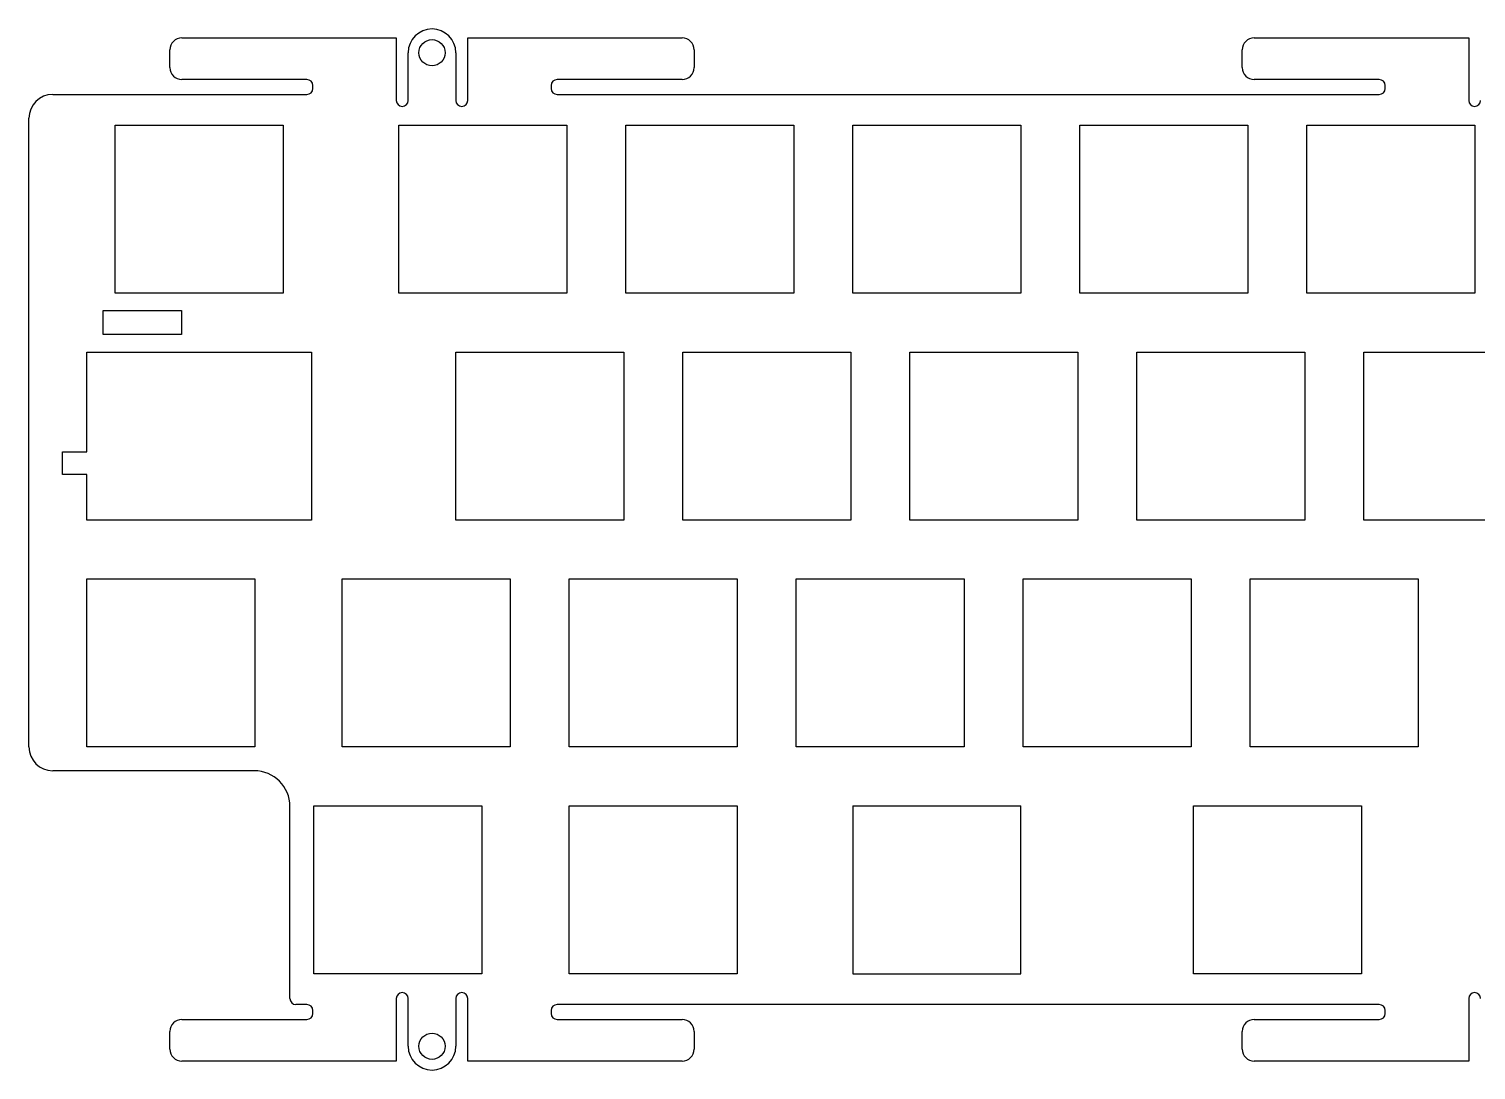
# Model space of a CAD drawing. Header units: millimetres. Extents: x -118 to 129, y -249 to -162.
# Drawn here: x -118.3 to 3.2, y -249.2 to -161.9 of the extents above; entities that cross this region are included whole.
import ezdxf

# ---------------------------------------------------------------- set-up
doc = ezdxf.new("R2010")
doc.units = ezdxf.units.MM
for name, color, linetype in [('Shape7481', 7, 'CONTINUOUS'), ('Shape7484', 7, 'CONTINUOUS'), ('Shape7523', 7, 'CONTINUOUS'), ('Shape7524', 7, 'CONTINUOUS'), ('Shape7525', 7, 'CONTINUOUS'), ('Shape7526', 7, 'CONTINUOUS'), ('Shape7527', 7, 'CONTINUOUS'), ('Shape7528', 7, 'CONTINUOUS'), ('Shape7529', 7, 'CONTINUOUS'), ('Shape7530', 7, 'CONTINUOUS'), ('Shape7531', 7, 'CONTINUOUS'), ('Shape7532', 7, 'CONTINUOUS'), ('Shape7533', 7, 'CONTINUOUS'), ('Shape7534', 7, 'CONTINUOUS'), ('Shape7535', 7, 'CONTINUOUS'), ('Shape7536', 7, 'CONTINUOUS'), ('Shape7537', 7, 'CONTINUOUS'), ('Shape7538', 7, 'CONTINUOUS'), ('Shape7539', 7, 'CONTINUOUS'), ('Shape7540', 7, 'CONTINUOUS'), ('Shape7541', 7, 'CONTINUOUS'), ('Shape7542', 7, 'CONTINUOUS'), ('Shape7543', 7, 'CONTINUOUS'), ('Shape7544', 7, 'CONTINUOUS'), ('Shape7545', 7, 'CONTINUOUS'), ('Shape7546', 7, 'CONTINUOUS'), ('Shape7547', 7, 'CONTINUOUS'), ('Shape7548', 7, 'CONTINUOUS'), ('Shape7549', 7, 'CONTINUOUS'), ('Shape7550', 7, 'CONTINUOUS'), ('Shape7551', 7, 'CONTINUOUS'), ('Shape7552', 7, 'CONTINUOUS'), ('Shape7553', 7, 'CONTINUOUS'), ('Shape7554', 7, 'CONTINUOUS'), ('Shape7555', 7, 'CONTINUOUS'), ('Shape7556', 7, 'CONTINUOUS'), ('Shape7557', 7, 'CONTINUOUS'), ('Shape7558', 7, 'CONTINUOUS'), ('Shape7559', 7, 'CONTINUOUS'), ('Shape7560', 7, 'CONTINUOUS'), ('Shape7561', 7, 'CONTINUOUS'), ('Shape7562', 7, 'CONTINUOUS'), ('Shape7563', 7, 'CONTINUOUS'), ('Shape7564', 7, 'CONTINUOUS'), ('Shape7565', 7, 'CONTINUOUS'), ('Shape7566', 7, 'CONTINUOUS'), ('Shape7567', 7, 'CONTINUOUS'), ('Shape7568', 7, 'CONTINUOUS'), ('Shape7569', 7, 'CONTINUOUS'), ('Shape7570', 7, 'CONTINUOUS'), ('Shape7571', 7, 'CONTINUOUS'), ('Shape7572', 7, 'CONTINUOUS'), ('Shape7573', 7, 'CONTINUOUS'), ('Shape7574', 7, 'CONTINUOUS'), ('Shape7575', 7, 'CONTINUOUS'), ('Shape7576', 7, 'CONTINUOUS'), ('Shape7577', 7, 'CONTINUOUS'), ('Shape7578', 7, 'CONTINUOUS'), ('Shape7579', 7, 'CONTINUOUS'), ('Shape7580', 7, 'CONTINUOUS'), ('Shape7581', 7, 'CONTINUOUS'), ('Shape7582', 7, 'CONTINUOUS'), ('Shape7583', 7, 'CONTINUOUS'), ('Shape7584', 7, 'CONTINUOUS'), ('Shape7585', 7, 'CONTINUOUS'), ('Shape7586', 7, 'CONTINUOUS'), ('Shape7587', 7, 'CONTINUOUS'), ('Shape7588', 7, 'CONTINUOUS'), ('Shape7589', 7, 'CONTINUOUS'), ('Shape7590', 7, 'CONTINUOUS'), ('Shape7591', 7, 'CONTINUOUS'), ('Shape7592', 7, 'CONTINUOUS'), ('Shape7593', 7, 'CONTINUOUS'), ('Shape7594', 7, 'CONTINUOUS'), ('Shape7595', 7, 'CONTINUOUS'), ('Shape7596', 7, 'CONTINUOUS'), ('Shape7597', 7, 'CONTINUOUS'), ('Shape7598', 7, 'CONTINUOUS'), ('Shape7599', 7, 'CONTINUOUS'), ('Shape7645', 7, 'CONTINUOUS'), ('Shape7646', 7, 'CONTINUOUS'), ('Shape7647', 7, 'CONTINUOUS'), ('Shape7648', 7, 'CONTINUOUS'), ('Shape7652', 7, 'CONTINUOUS'), ('Shape7653', 7, 'CONTINUOUS'), ('Shape7654', 7, 'CONTINUOUS'), ('Shape7663', 7, 'CONTINUOUS'), ('Shape7664', 7, 'CONTINUOUS'), ('Shape7665', 7, 'CONTINUOUS'), ('Shape7666', 7, 'CONTINUOUS'), ('Shape7667', 7, 'CONTINUOUS'), ('Shape7668', 7, 'CONTINUOUS'), ('Shape7669', 7, 'CONTINUOUS'), ('Shape7670', 7, 'CONTINUOUS'), ('Shape7671', 7, 'CONTINUOUS'), ('Shape7672', 7, 'CONTINUOUS'), ('Shape7673', 7, 'CONTINUOUS'), ('Shape7674', 7, 'CONTINUOUS'), ('Shape7675', 7, 'CONTINUOUS'), ('Shape7676', 7, 'CONTINUOUS'), ('Shape7677', 7, 'CONTINUOUS'), ('Shape7678', 7, 'CONTINUOUS'), ('Shape7719', 7, 'CONTINUOUS'), ('Shape7937', 7, 'CONTINUOUS'), ('Shape7938', 7, 'CONTINUOUS'), ('Shape7939', 7, 'CONTINUOUS'), ('Shape7940', 7, 'CONTINUOUS'), ('Shape7941', 7, 'CONTINUOUS'), ('Shape7942', 7, 'CONTINUOUS'), ('Shape7943', 7, 'CONTINUOUS'), ('Shape7944', 7, 'CONTINUOUS'), ('Shape7965', 7, 'CONTINUOUS'), ('Shape7966', 7, 'CONTINUOUS'), ('Shape7968', 7, 'CONTINUOUS'), ('Shape7969', 7, 'CONTINUOUS'), ('Shape7970', 7, 'CONTINUOUS'), ('Shape7971', 7, 'CONTINUOUS'), ('Shape7972', 7, 'CONTINUOUS'), ('Shape7973', 7, 'CONTINUOUS'), ('Shape7974', 7, 'CONTINUOUS'), ('Shape7975', 7, 'CONTINUOUS'), ('Shape7976', 7, 'CONTINUOUS'), ('Shape7977', 7, 'CONTINUOUS'), ('Shape7978', 7, 'CONTINUOUS'), ('Shape7979', 7, 'CONTINUOUS'), ('Shape7980', 7, 'CONTINUOUS'), ('Shape7981', 7, 'CONTINUOUS'), ('Shape7982', 7, 'CONTINUOUS'), ('Shape7983', 7, 'CONTINUOUS'), ('Shape7984', 7, 'CONTINUOUS'), ('Shape7985', 7, 'CONTINUOUS'), ('Shape7986', 7, 'CONTINUOUS'), ('Shape7987', 7, 'CONTINUOUS'), ('Shape7988', 7, 'CONTINUOUS'), ('Shape7989', 7, 'CONTINUOUS'), ('Shape7990', 7, 'CONTINUOUS'), ('Shape7991', 7, 'CONTINUOUS'), ('Shape7992', 7, 'CONTINUOUS'), ('Shape7993', 7, 'CONTINUOUS'), ('Shape7994', 7, 'CONTINUOUS'), ('Shape7995', 7, 'CONTINUOUS'), ('Shape7996', 7, 'CONTINUOUS'), ('Shape7997', 7, 'CONTINUOUS'), ('Shape7998', 7, 'CONTINUOUS'), ('Shape7999', 7, 'CONTINUOUS'), ('Shape8000', 7, 'CONTINUOUS'), ('Shape8021', 7, 'CONTINUOUS'), ('Shape8022', 7, 'CONTINUOUS'), ('Shape8023', 7, 'CONTINUOUS'), ('Shape8024', 7, 'CONTINUOUS'), ('Shape8025', 7, 'CONTINUOUS'), ('Shape8026', 7, 'CONTINUOUS'), ('Shape8027', 7, 'CONTINUOUS'), ('Shape8028', 7, 'CONTINUOUS'), ('Shape8029', 7, 'CONTINUOUS'), ('Shape8030', 7, 'CONTINUOUS'), ('Shape8031', 7, 'CONTINUOUS'), ('Shape8032', 7, 'CONTINUOUS'), ('Shape8033', 7, 'CONTINUOUS'), ('Shape8034', 7, 'CONTINUOUS'), ('Shape8035', 7, 'CONTINUOUS'), ('Shape8036', 7, 'CONTINUOUS'), ('Shape8061', 7, 'CONTINUOUS'), ('Shape8062', 7, 'CONTINUOUS'), ('Shape8063', 7, 'CONTINUOUS'), ('Shape8064', 7, 'CONTINUOUS'), ('Shape8120', 7, 'CONTINUOUS'), ('Shape8121', 7, 'CONTINUOUS'), ('Shape8122', 7, 'CONTINUOUS'), ('Shape8123', 7, 'CONTINUOUS'), ('Shape8124', 7, 'CONTINUOUS'), ('Shape8125', 7, 'CONTINUOUS'), ('Shape8126', 7, 'CONTINUOUS'), ('Shape8127', 7, 'CONTINUOUS')]:
    doc.layers.add(name, color=color, linetype=linetype)

msp = doc.modelspace()

# ---------------------------------------------------------------- linework, layer by layer
at = {"layer": 'Shape7481'}
msp.add_circle((-84.4456, -163.851), 1.1, dxfattribs=at)
at = {"layer": 'Shape7484'}
msp.add_circle((-84.4456, -247.25), 1.1, dxfattribs=at)
at = {"layer": 'Shape7523'}
msp.add_arc((3.05443, -243.25), 0.5, 0, 180, dxfattribs=at)
at = {"layer": 'Shape7524'}
msp.add_line((2.55443, -243.25), (2.55443, -248.5), dxfattribs=at)
at = {"layer": 'Shape7525'}
msp.add_line((2.55443, -248.5), (-15.4456, -248.5), dxfattribs=at)
at = {"layer": 'Shape7526'}
msp.add_arc((-15.4456, -247.5), 1, 180, -90, dxfattribs=at)
at = {"layer": 'Shape7527'}
msp.add_line((-16.4456, -247.5), (-16.4456, -246), dxfattribs=at)
at = {"layer": 'Shape7528'}
msp.add_arc((-15.4456, -246), 1, 90, 180, dxfattribs=at)
at = {"layer": 'Shape7529'}
msp.add_line((-15.4456, -245), (-4.94557, -245), dxfattribs=at)
at = {"layer": 'Shape7530'}
msp.add_arc((-4.94557, -244.5), 0.5, -90, 0, dxfattribs=at)
at = {"layer": 'Shape7531'}
msp.add_line((-4.44557, -244.5), (-4.44557, -244.251), dxfattribs=at)
at = {"layer": 'Shape7532'}
msp.add_arc((-4.94557, -244.251), 0.5, 0, 90, dxfattribs=at)
at = {"layer": 'Shape7533'}
msp.add_line((-4.94557, -243.751), (-73.9456, -243.751), dxfattribs=at)
at = {"layer": 'Shape7534'}
msp.add_arc((-73.9456, -244.251), 0.5, 90, 180, dxfattribs=at)
at = {"layer": 'Shape7535'}
msp.add_line((-74.4456, -244.251), (-74.4456, -244.5), dxfattribs=at)
at = {"layer": 'Shape7536'}
msp.add_arc((-73.9456, -244.5), 0.5, 180, -90, dxfattribs=at)
at = {"layer": 'Shape7537'}
msp.add_line((-73.9456, -245), (-63.4456, -245), dxfattribs=at)
at = {"layer": 'Shape7538'}
msp.add_arc((-63.4456, -246), 1, 0, 90, dxfattribs=at)
at = {"layer": 'Shape7539'}
msp.add_line((-62.4456, -246), (-62.4456, -247.5), dxfattribs=at)
at = {"layer": 'Shape7540'}
msp.add_arc((-63.4456, -247.5), 1, -90, 0, dxfattribs=at)
at = {"layer": 'Shape7541'}
msp.add_line((-63.4456, -248.5), (-81.4456, -248.5), dxfattribs=at)
at = {"layer": 'Shape7542'}
msp.add_line((-81.4456, -248.5), (-81.4456, -243.25), dxfattribs=at)
at = {"layer": 'Shape7543'}
msp.add_arc((-81.9456, -243.25), 0.5, 0, 180, dxfattribs=at)
at = {"layer": 'Shape7544'}
msp.add_line((-82.4456, -243.25), (-82.4456, -247.25), dxfattribs=at)
at = {"layer": 'Shape7545'}
msp.add_arc((-84.4456, -247.25), 2, 180, 0, dxfattribs=at)
at = {"layer": 'Shape7546'}
msp.add_line((-86.4456, -247.25), (-86.4456, -243.25), dxfattribs=at)
at = {"layer": 'Shape7547'}
msp.add_arc((-86.9456, -243.25), 0.5, 0, 180, dxfattribs=at)
at = {"layer": 'Shape7548'}
msp.add_line((-87.4456, -243.25), (-87.4456, -248.5), dxfattribs=at)
at = {"layer": 'Shape7549'}
msp.add_line((-87.4456, -248.5), (-105.446, -248.5), dxfattribs=at)
at = {"layer": 'Shape7550'}
msp.add_arc((-105.446, -247.5), 1, 180, -90, dxfattribs=at)
at = {"layer": 'Shape7551'}
msp.add_line((-106.446, -247.5), (-106.446, -246), dxfattribs=at)
at = {"layer": 'Shape7552'}
msp.add_arc((-105.446, -246), 1, 90, 180, dxfattribs=at)
at = {"layer": 'Shape7553'}
msp.add_line((-105.446, -245), (-94.9456, -245), dxfattribs=at)
at = {"layer": 'Shape7554'}
msp.add_arc((-94.9456, -244.5), 0.5, -90, 0, dxfattribs=at)
at = {"layer": 'Shape7555'}
msp.add_line((-94.4456, -244.5), (-94.4456, -244.251), dxfattribs=at)
at = {"layer": 'Shape7556'}
msp.add_arc((-94.9456, -244.251), 0.5, 0, 90, dxfattribs=at)
at = {"layer": 'Shape7557'}
msp.add_line((-94.9456, -243.751), (-95.8643, -243.751), dxfattribs=at)
at = {"layer": 'Shape7558'}
msp.add_arc((-95.8643, -243.251), 0.5, 180, -90, dxfattribs=at)
at = {"layer": 'Shape7559'}
msp.add_line((-96.3643, -243.251), (-96.3643, -227.126), dxfattribs=at)
at = {"layer": 'Shape7560'}
msp.add_arc((-99.3643, -227.126), 3, 0, 90, dxfattribs=at)
at = {"layer": 'Shape7561'}
msp.add_line((-99.3643, -224.126), (-116.271, -224.126), dxfattribs=at)
at = {"layer": 'Shape7562'}
msp.add_arc((-116.271, -222.126), 2, 180, -90, dxfattribs=at)
at = {"layer": 'Shape7563'}
msp.add_line((-118.271, -222.126), (-118.271, -169.351), dxfattribs=at)
at = {"layer": 'Shape7564'}
msp.add_arc((-116.271, -169.351), 2, 90, 180, dxfattribs=at)
at = {"layer": 'Shape7565'}
msp.add_line((-116.271, -167.351), (-94.9456, -167.351), dxfattribs=at)
at = {"layer": 'Shape7566'}
msp.add_arc((-94.9456, -166.851), 0.5, -90, 0, dxfattribs=at)
at = {"layer": 'Shape7567'}
msp.add_line((-94.4456, -166.851), (-94.4456, -166.601), dxfattribs=at)
at = {"layer": 'Shape7568'}
msp.add_arc((-94.9456, -166.601), 0.5, 0, 90, dxfattribs=at)
at = {"layer": 'Shape7569'}
msp.add_line((-94.9456, -166.101), (-105.446, -166.101), dxfattribs=at)
at = {"layer": 'Shape7570'}
msp.add_arc((-105.446, -165.101), 1, 180, -90, dxfattribs=at)
at = {"layer": 'Shape7571'}
msp.add_line((-106.446, -165.101), (-106.446, -163.601), dxfattribs=at)
at = {"layer": 'Shape7572'}
msp.add_arc((-105.446, -163.601), 1, 90, 180, dxfattribs=at)
at = {"layer": 'Shape7573'}
msp.add_line((-105.446, -162.601), (-87.4456, -162.601), dxfattribs=at)
at = {"layer": 'Shape7574'}
msp.add_line((-87.4456, -162.601), (-87.4456, -167.851), dxfattribs=at)
at = {"layer": 'Shape7575'}
msp.add_arc((-86.9456, -167.851), 0.5, 180, 0, dxfattribs=at)
at = {"layer": 'Shape7576'}
msp.add_line((-86.4456, -167.851), (-86.4456, -163.851), dxfattribs=at)
at = {"layer": 'Shape7577'}
msp.add_arc((-84.4456, -163.851), 2, 0, 180, dxfattribs=at)
at = {"layer": 'Shape7578'}
msp.add_line((-82.4456, -163.851), (-82.4456, -167.851), dxfattribs=at)
at = {"layer": 'Shape7579'}
msp.add_arc((-81.9456, -167.851), 0.5, 180, 0, dxfattribs=at)
at = {"layer": 'Shape7580'}
msp.add_line((-81.4456, -167.851), (-81.4456, -162.601), dxfattribs=at)
at = {"layer": 'Shape7581'}
msp.add_line((-81.4456, -162.601), (-63.4456, -162.601), dxfattribs=at)
at = {"layer": 'Shape7582'}
msp.add_arc((-63.4456, -163.601), 1, 0, 90, dxfattribs=at)
at = {"layer": 'Shape7583'}
msp.add_line((-62.4456, -163.601), (-62.4456, -165.101), dxfattribs=at)
at = {"layer": 'Shape7584'}
msp.add_arc((-63.4456, -165.101), 1, -90, 0, dxfattribs=at)
at = {"layer": 'Shape7585'}
msp.add_line((-63.4456, -166.101), (-73.9456, -166.101), dxfattribs=at)
at = {"layer": 'Shape7586'}
msp.add_arc((-73.9456, -166.601), 0.5, 90, 180, dxfattribs=at)
at = {"layer": 'Shape7587'}
msp.add_line((-74.4456, -166.601), (-74.4456, -166.851), dxfattribs=at)
at = {"layer": 'Shape7588'}
msp.add_arc((-73.9456, -166.851), 0.5, 180, -90, dxfattribs=at)
at = {"layer": 'Shape7589'}
msp.add_line((-73.9456, -167.351), (-4.94557, -167.351), dxfattribs=at)
at = {"layer": 'Shape7590'}
msp.add_arc((-4.94557, -166.851), 0.5, -90, 0, dxfattribs=at)
at = {"layer": 'Shape7591'}
msp.add_line((-4.44557, -166.851), (-4.44557, -166.601), dxfattribs=at)
at = {"layer": 'Shape7592'}
msp.add_arc((-4.94557, -166.601), 0.5, 0, 90, dxfattribs=at)
at = {"layer": 'Shape7593'}
msp.add_line((-4.94557, -166.101), (-15.4456, -166.101), dxfattribs=at)
at = {"layer": 'Shape7594'}
msp.add_arc((-15.4456, -165.101), 1, 180, -90, dxfattribs=at)
at = {"layer": 'Shape7595'}
msp.add_line((-16.4456, -165.101), (-16.4456, -163.601), dxfattribs=at)
at = {"layer": 'Shape7596'}
msp.add_arc((-15.4456, -163.601), 1, 90, 180, dxfattribs=at)
at = {"layer": 'Shape7597'}
msp.add_line((-15.4456, -162.601), (2.55443, -162.601), dxfattribs=at)
at = {"layer": 'Shape7598'}
msp.add_line((2.55443, -162.601), (2.55443, -167.851), dxfattribs=at)
at = {"layer": 'Shape7599'}
msp.add_arc((3.05443, -167.851), 0.5, 180, 0, dxfattribs=at)
at = {"layer": 'Shape7645'}
msp.add_line((-105.458, -185.5), (-105.458, -187.5), dxfattribs=at)
at = {"layer": 'Shape7646'}
msp.add_line((-105.458, -187.5), (-112.034, -187.5), dxfattribs=at)
at = {"layer": 'Shape7647'}
msp.add_line((-112.034, -187.5), (-112.034, -185.5), dxfattribs=at)
at = {"layer": 'Shape7648'}
msp.add_line((-112.034, -185.5), (-105.458, -185.5), dxfattribs=at)
at = {"layer": 'Shape7652'}
msp.add_line((-49.1206, -227.076), (-49.1206, -241.176), dxfattribs=at)
at = {"layer": 'Shape7653'}
msp.add_line((-49.1206, -241.176), (-35.0206, -241.176), dxfattribs=at)
at = {"layer": 'Shape7654'}
msp.add_line((-35.0206, -241.176), (-35.0206, -227.076), dxfattribs=at)
at = {"layer": 'Shape7663'}
msp.add_line((-72.9331, -241.176), (-72.9331, -227.076), dxfattribs=at)
at = {"layer": 'Shape7664'}
msp.add_line((-72.9331, -227.076), (-58.8331, -227.076), dxfattribs=at)
at = {"layer": 'Shape7665'}
msp.add_line((-58.8331, -227.076), (-58.8331, -241.176), dxfattribs=at)
at = {"layer": 'Shape7666'}
msp.add_line((-58.8331, -241.176), (-72.9331, -241.176), dxfattribs=at)
at = {"layer": 'Shape7667'}
msp.add_line((-94.3643, -227.076), (-80.2644, -227.076), dxfattribs=at)
at = {"layer": 'Shape7668'}
msp.add_line((-80.2644, -227.076), (-80.2644, -241.176), dxfattribs=at)
at = {"layer": 'Shape7669'}
msp.add_line((-80.2644, -241.176), (-94.3643, -241.176), dxfattribs=at)
at = {"layer": 'Shape7670'}
msp.add_line((-94.3643, -241.176), (-94.3643, -227.076), dxfattribs=at)
at = {"layer": 'Shape7671'}
msp.add_line((-111.033, -169.926), (-96.9331, -169.926), dxfattribs=at)
at = {"layer": 'Shape7672'}
msp.add_line((-96.9331, -169.926), (-96.9331, -184.026), dxfattribs=at)
at = {"layer": 'Shape7673'}
msp.add_line((-96.9331, -184.026), (-111.033, -184.026), dxfattribs=at)
at = {"layer": 'Shape7674'}
msp.add_line((-111.033, -184.026), (-111.033, -169.926), dxfattribs=at)
at = {"layer": 'Shape7675'}
msp.add_line((-20.5456, -227.076), (-6.44557, -227.076), dxfattribs=at)
at = {"layer": 'Shape7676'}
msp.add_line((-6.44557, -227.076), (-6.44557, -241.176), dxfattribs=at)
at = {"layer": 'Shape7677'}
msp.add_line((-6.44557, -241.176), (-20.5456, -241.176), dxfattribs=at)
at = {"layer": 'Shape7678'}
msp.add_line((-20.5456, -241.176), (-20.5456, -227.076), dxfattribs=at)
at = {"layer": 'Shape7719'}
msp.add_line((-49.1206, -227.076), (-35.0206, -227.076), dxfattribs=at)
at = {"layer": 'Shape7937'}
msp.add_line((-113.414, -197.344), (-113.414, -188.976), dxfattribs=at)
at = {"layer": 'Shape7938'}
msp.add_line((-113.414, -188.976), (-94.5518, -188.976), dxfattribs=at)
at = {"layer": 'Shape7939'}
msp.add_line((-94.5518, -188.976), (-94.5518, -203.076), dxfattribs=at)
at = {"layer": 'Shape7940'}
msp.add_line((-94.5518, -203.076), (-113.414, -203.076), dxfattribs=at)
at = {"layer": 'Shape7941'}
msp.add_line((-113.414, -203.076), (-113.414, -199.244), dxfattribs=at)
at = {"layer": 'Shape7942'}
msp.add_line((-113.414, -199.244), (-115.453, -199.244), dxfattribs=at)
at = {"layer": 'Shape7943'}
msp.add_line((-115.453, -199.244), (-115.453, -197.344), dxfattribs=at)
at = {"layer": 'Shape7944'}
msp.add_line((-115.453, -197.344), (-113.414, -197.344), dxfattribs=at)
at = {"layer": 'Shape7965'}
msp.add_line((-6.25857, -203.076), (-6.25857, -188.976), dxfattribs=at)
at = {"layer": 'Shape7966'}
msp.add_line((-6.25857, -188.976), (7.84243, -188.976), dxfattribs=at)
at = {"layer": 'Shape7968'}
msp.add_line((7.84243, -203.076), (-6.25857, -203.076), dxfattribs=at)
at = {"layer": 'Shape7969'}
msp.add_line((-25.3086, -188.976), (-11.2086, -188.976), dxfattribs=at)
at = {"layer": 'Shape7970'}
msp.add_line((-11.2086, -188.976), (-11.2086, -203.076), dxfattribs=at)
at = {"layer": 'Shape7971'}
msp.add_line((-11.2086, -203.076), (-25.3086, -203.076), dxfattribs=at)
at = {"layer": 'Shape7972'}
msp.add_line((-25.3086, -203.076), (-25.3086, -188.976), dxfattribs=at)
at = {"layer": 'Shape7973'}
msp.add_line((-44.3581, -203.076), (-44.3581, -188.976), dxfattribs=at)
at = {"layer": 'Shape7974'}
msp.add_line((-44.3581, -188.976), (-30.2586, -188.976), dxfattribs=at)
at = {"layer": 'Shape7975'}
msp.add_line((-30.2586, -188.976), (-30.2586, -203.076), dxfattribs=at)
at = {"layer": 'Shape7976'}
msp.add_line((-30.2586, -203.076), (-44.3581, -203.076), dxfattribs=at)
at = {"layer": 'Shape7977'}
msp.add_line((-63.4081, -203.076), (-63.4081, -188.976), dxfattribs=at)
at = {"layer": 'Shape7978'}
msp.add_line((-63.4081, -188.976), (-49.3081, -188.976), dxfattribs=at)
at = {"layer": 'Shape7979'}
msp.add_line((-49.3081, -188.976), (-49.3081, -203.076), dxfattribs=at)
at = {"layer": 'Shape7980'}
msp.add_line((-49.3081, -203.076), (-63.4081, -203.076), dxfattribs=at)
at = {"layer": 'Shape7981'}
msp.add_line((-82.4581, -203.076), (-82.4581, -188.976), dxfattribs=at)
at = {"layer": 'Shape7982'}
msp.add_line((-82.4581, -188.976), (-68.3581, -188.976), dxfattribs=at)
at = {"layer": 'Shape7983'}
msp.add_line((-68.3581, -188.976), (-68.3581, -203.076), dxfattribs=at)
at = {"layer": 'Shape7984'}
msp.add_line((-68.3581, -203.076), (-82.4581, -203.076), dxfattribs=at)
at = {"layer": 'Shape7985'}
msp.add_line((-87.2206, -169.926), (-73.1206, -169.926), dxfattribs=at)
at = {"layer": 'Shape7986'}
msp.add_line((-73.1206, -169.926), (-73.1206, -184.026), dxfattribs=at)
at = {"layer": 'Shape7987'}
msp.add_line((-73.1206, -184.026), (-87.2206, -184.026), dxfattribs=at)
at = {"layer": 'Shape7988'}
msp.add_line((-87.2206, -184.026), (-87.2206, -169.926), dxfattribs=at)
at = {"layer": 'Shape7989'}
msp.add_line((-68.1706, -169.926), (-54.0706, -169.926), dxfattribs=at)
at = {"layer": 'Shape7990'}
msp.add_line((-54.0706, -169.926), (-54.0706, -184.026), dxfattribs=at)
at = {"layer": 'Shape7991'}
msp.add_line((-54.0706, -184.026), (-68.1706, -184.026), dxfattribs=at)
at = {"layer": 'Shape7992'}
msp.add_line((-68.1706, -184.026), (-68.1706, -169.926), dxfattribs=at)
at = {"layer": 'Shape7993'}
msp.add_line((-30.0706, -169.926), (-15.9706, -169.926), dxfattribs=at)
at = {"layer": 'Shape7994'}
msp.add_line((-15.9706, -169.926), (-15.9706, -184.026), dxfattribs=at)
at = {"layer": 'Shape7995'}
msp.add_line((-15.9706, -184.026), (-30.0706, -184.026), dxfattribs=at)
at = {"layer": 'Shape7996'}
msp.add_line((-30.0706, -184.026), (-30.0706, -169.926), dxfattribs=at)
at = {"layer": 'Shape7997'}
msp.add_line((-11.0206, -169.926), (3.07943, -169.926), dxfattribs=at)
at = {"layer": 'Shape7998'}
msp.add_line((3.07943, -169.926), (3.07943, -184.026), dxfattribs=at)
at = {"layer": 'Shape7999'}
msp.add_line((3.07943, -184.026), (-11.0206, -184.026), dxfattribs=at)
at = {"layer": 'Shape8000'}
msp.add_line((-11.0206, -184.026), (-11.0206, -169.926), dxfattribs=at)
at = {"layer": 'Shape8021'}
msp.add_line((-72.9331, -208.026), (-58.8331, -208.026), dxfattribs=at)
at = {"layer": 'Shape8022'}
msp.add_line((-58.8331, -208.026), (-58.8331, -222.126), dxfattribs=at)
at = {"layer": 'Shape8023'}
msp.add_line((-58.8331, -222.126), (-72.9331, -222.126), dxfattribs=at)
at = {"layer": 'Shape8024'}
msp.add_line((-72.9331, -222.126), (-72.9331, -208.026), dxfattribs=at)
at = {"layer": 'Shape8025'}
msp.add_line((-53.8831, -208.026), (-39.7831, -208.026), dxfattribs=at)
at = {"layer": 'Shape8026'}
msp.add_line((-39.7831, -208.026), (-39.7831, -222.126), dxfattribs=at)
at = {"layer": 'Shape8027'}
msp.add_line((-39.7831, -222.126), (-53.8831, -222.126), dxfattribs=at)
at = {"layer": 'Shape8028'}
msp.add_line((-53.8831, -222.126), (-53.8831, -208.026), dxfattribs=at)
at = {"layer": 'Shape8029'}
msp.add_line((-34.8336, -208.026), (-20.7336, -208.026), dxfattribs=at)
at = {"layer": 'Shape8030'}
msp.add_line((-20.7336, -208.026), (-20.7336, -222.126), dxfattribs=at)
at = {"layer": 'Shape8031'}
msp.add_line((-20.7336, -222.126), (-34.8336, -222.126), dxfattribs=at)
at = {"layer": 'Shape8032'}
msp.add_line((-34.8336, -222.126), (-34.8336, -208.026), dxfattribs=at)
at = {"layer": 'Shape8033'}
msp.add_line((-15.7836, -208.026), (-1.68357, -208.026), dxfattribs=at)
at = {"layer": 'Shape8034'}
msp.add_line((-1.68357, -208.026), (-1.68357, -222.126), dxfattribs=at)
at = {"layer": 'Shape8035'}
msp.add_line((-1.68357, -222.126), (-15.7836, -222.126), dxfattribs=at)
at = {"layer": 'Shape8036'}
msp.add_line((-15.7836, -222.126), (-15.7836, -208.026), dxfattribs=at)
at = {"layer": 'Shape8061'}
msp.add_line((-49.1206, -169.926), (-35.0206, -169.926), dxfattribs=at)
at = {"layer": 'Shape8062'}
msp.add_line((-35.0206, -169.926), (-35.0206, -184.026), dxfattribs=at)
at = {"layer": 'Shape8063'}
msp.add_line((-35.0206, -184.026), (-49.1206, -184.026), dxfattribs=at)
at = {"layer": 'Shape8064'}
msp.add_line((-49.1206, -184.026), (-49.1206, -169.926), dxfattribs=at)
at = {"layer": 'Shape8120'}
msp.add_line((-91.9831, -222.126), (-91.9831, -208.026), dxfattribs=at)
at = {"layer": 'Shape8121'}
msp.add_line((-91.9831, -208.026), (-77.8831, -208.026), dxfattribs=at)
at = {"layer": 'Shape8122'}
msp.add_line((-77.8831, -208.026), (-77.8831, -222.126), dxfattribs=at)
at = {"layer": 'Shape8123'}
msp.add_line((-77.8831, -222.126), (-91.9831, -222.126), dxfattribs=at)
at = {"layer": 'Shape8124'}
msp.add_line((-113.414, -222.126), (-113.414, -208.026), dxfattribs=at)
at = {"layer": 'Shape8125'}
msp.add_line((-113.414, -208.026), (-99.3143, -208.026), dxfattribs=at)
at = {"layer": 'Shape8126'}
msp.add_line((-99.3143, -208.026), (-99.3143, -222.126), dxfattribs=at)
at = {"layer": 'Shape8127'}
msp.add_line((-99.3143, -222.126), (-113.414, -222.126), dxfattribs=at)

doc.saveas('drawing.dxf')
